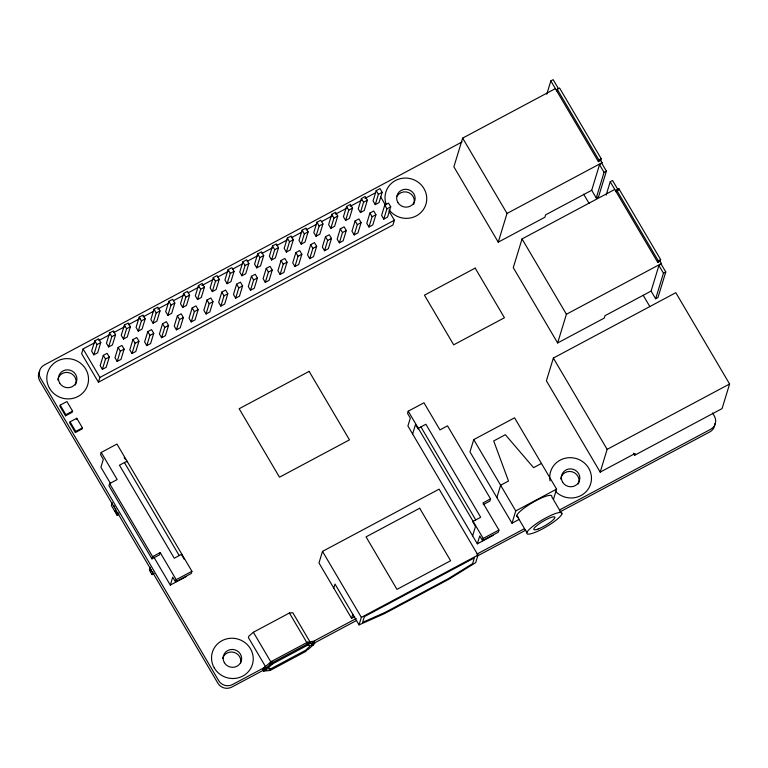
<?xml version="1.0" encoding="UTF-8"?>
<svg xmlns="http://www.w3.org/2000/svg" width="768" height="768" viewBox="0 0 768 768"><rect width="100%" height="100%" fill="white"/><g stroke="black" fill="none" stroke-linecap="round" stroke-linejoin="round"><path stroke-width="1.15" d="M60.221 405.13L59.885 406.234L65.53 415.824L72.24 412.243L72.576 411.139L66.931 401.549L60.221 405.13L65.866 414.72L65.53 415.824M94.666 342.739L83.098 348.912L81.638 353.683L98.438 382.214L392.918 225.005L394.378 220.234L388.982 211.066M70.07 421.853L69.734 422.957L75.379 432.538L82.09 428.957L82.426 427.862L76.781 418.272L70.07 421.853L75.715 431.443L75.379 432.538M94.781 340.867L91.642 351.139L93.821 354.854L97.622 352.819L100.771 342.547L98.582 338.842L94.781 340.867L96.97 344.573L93.821 354.854M76.445 419.376L76.781 418.272M109.594 332.957L106.454 343.238L108.634 346.944L112.435 344.918L115.574 334.637L113.395 330.931L109.594 332.957L111.782 336.672L108.634 346.944M103.315 355.363L100.176 365.635L102.365 369.341L106.166 367.315L109.306 357.043L107.117 353.328L103.315 355.363L105.504 359.069L102.365 369.341M98.438 382.214L99.898 377.443L394.378 220.234M124.406 325.056L121.267 335.328L123.446 339.034L127.248 337.008L130.387 326.736L128.208 323.021L124.406 325.056L126.586 328.762L123.446 339.034M118.128 347.453L114.989 357.725L117.178 361.44L120.979 359.405L124.118 349.133L121.93 345.427L118.128 347.453L120.317 351.168L117.178 361.44M139.219 317.146L136.07 327.418L138.259 331.133L142.061 329.098L145.2 318.826L143.021 315.12L139.219 317.146L141.398 320.851L138.259 331.133M132.941 339.552L129.802 349.824L131.99 353.53L135.792 351.504L138.931 341.232L136.742 337.517L132.941 339.552L135.13 343.258L131.99 353.53M153.878 557.174L170.314 585.082L172.733 577.19L175.507 581.904L191.251 573.494L191.923 571.296L116.957 444.048L101.213 452.448L100.541 454.646L103.315 459.36L100.906 467.251L110.65 483.782M154.032 309.235L150.883 319.517L153.072 323.222L156.874 321.197L160.013 310.915L157.824 307.21L154.032 309.235L156.211 312.95L153.072 323.222M147.754 331.642L144.614 341.914L146.794 345.619L150.595 343.594L153.744 333.322L151.555 329.616L147.754 331.642L149.942 335.347L146.794 345.619M101.213 452.448L117.178 479.558L109.603 483.6L108.931 485.798L151.958 558.845L159.533 554.794L160.205 552.595L176.179 579.696L175.507 581.904M168.835 301.334L165.696 311.606L167.885 315.312L171.686 313.286L174.826 303.014L172.637 299.299L168.835 301.334L171.024 305.04L167.885 315.312M162.566 323.731L159.427 334.003L161.606 337.718L165.408 335.683L168.547 325.411L166.368 321.706L162.566 323.731L164.755 327.446L161.606 337.718M112.195 502.656L111.331 505.469L117.12 515.28L118.954 514.301M126.826 461.866L127.046 461.165L119.462 465.206L174.259 558.221L181.834 554.179L181.622 554.88L184.224 559.306M115.891 508.925L115.2 511.19L117.283 514.733M183.648 293.424L180.509 303.696L182.698 307.411L186.499 305.376L189.638 295.104L187.45 291.398L183.648 293.424L185.837 297.13L182.698 307.411M177.379 315.83L174.24 326.102L176.419 329.808L180.221 327.782L183.36 317.51L181.181 313.795L177.379 315.83L179.558 319.536L176.419 329.808M117.12 515.28L117.974 512.477M198.461 285.514L195.322 295.795L197.51 299.501L201.302 297.475L204.451 287.194L202.262 283.488L198.461 285.514L200.65 289.229L197.51 299.501M192.192 307.92L189.043 318.192L191.232 321.898L195.034 319.872L198.173 309.6L195.994 305.894L192.192 307.92L194.371 311.626L191.232 321.898M213.274 277.613L210.134 287.885L212.314 291.59L216.115 289.565L219.254 279.293L217.075 275.578L213.274 277.613L215.462 281.318L212.314 291.59M207.005 300.01L203.856 310.282L206.045 313.997L209.846 311.962L212.986 301.69L210.797 297.984L207.005 300.01L209.184 303.725L206.045 313.997M228.086 269.702L224.947 279.974L227.126 283.69L230.928 281.654L234.067 271.382L231.888 267.677L228.086 269.702L230.266 273.408L227.126 283.69M221.808 292.109L218.669 302.381L220.858 306.086L224.659 304.061L227.798 293.789L225.61 290.074L221.808 292.109L223.997 295.814L220.858 306.086M151.958 558.845L152.63 556.646L160.205 552.595M242.899 261.792L239.76 272.074L241.939 275.779L245.741 273.754L248.88 263.472L246.701 259.766L242.899 261.792L245.078 265.507L241.939 275.779M236.621 284.198L233.482 294.47L235.67 298.176L239.472 296.15L242.611 285.878L240.422 282.173L236.621 284.198L238.81 287.904L235.67 298.176M150.25 567.254L149.386 570.058L152.074 574.627L154.166 573.514M151.594 569.539L150.902 571.795L149.558 569.51M152.074 574.627L152.938 571.824M257.712 253.891L254.563 264.163L256.752 267.869L260.554 265.843L263.693 255.571L261.504 251.856L257.712 253.891L259.891 257.597L256.752 267.869M251.434 276.288L248.294 286.56L250.483 290.275L254.275 288.24L257.424 277.968L255.235 274.262L251.434 276.288L253.622 280.003L250.483 290.275M272.515 245.981L269.376 256.253L271.565 259.968L275.366 257.933L278.506 247.661L276.317 243.955L272.515 245.981L274.704 249.686L271.565 259.968M266.246 268.387L263.107 278.659L265.286 282.365L269.088 280.339L272.227 270.067L270.048 266.352L266.246 268.387L268.435 272.093L265.286 282.365M287.328 238.07L284.189 248.352L286.378 252.058L290.179 250.032L293.318 239.75L291.13 236.045L287.328 238.07L289.517 241.786L286.378 252.058M281.059 260.477L277.92 270.749L280.099 274.454L283.901 272.429L287.04 262.157L284.861 258.451L281.059 260.477L283.238 264.182L280.099 274.454M302.141 230.17L299.002 240.442L301.19 244.147L304.992 242.122L308.131 231.85L305.942 228.134L302.141 230.17L304.33 233.875L301.19 244.147M295.872 252.566L292.733 262.838L294.912 266.554L298.714 264.518L301.853 254.246L299.674 250.541L295.872 252.566L298.051 256.282L294.912 266.554M316.954 222.259L313.814 232.531L315.994 236.246L319.795 234.211L322.944 223.939L320.755 220.234L316.954 222.259L319.142 225.965L315.994 236.246M310.685 244.666L307.536 254.938L309.725 258.643L313.526 256.618L316.666 246.346L314.477 242.63L310.685 244.666L312.864 248.371L309.725 258.643M331.766 214.349L328.627 224.63L330.806 228.336L334.608 226.31L337.747 216.029L335.568 212.323L331.766 214.349L333.946 218.064L330.806 228.336M325.488 236.755L322.349 247.027L324.538 250.733L328.339 248.707L331.478 238.435L329.29 234.73L325.488 236.755L327.677 240.461L324.538 250.733M346.579 206.448L343.44 216.72L345.619 220.426L349.421 218.4L352.56 208.128L350.381 204.413L346.579 206.448L348.758 210.154L345.619 220.426M340.301 228.845L337.162 239.117L339.35 242.832L343.152 240.797L346.291 230.525L344.102 226.819L340.301 228.845L342.49 232.56L339.35 242.832M361.392 198.538L358.243 208.81L360.432 212.525L364.234 210.49L367.373 200.218L365.194 196.512L361.392 198.538L363.571 202.243L360.432 212.525M355.114 220.944L351.974 231.216L354.163 234.922L357.965 232.896L361.104 222.624L358.915 218.909L355.114 220.944L357.302 224.65L354.163 234.922M376.195 190.627L373.056 200.909L375.245 204.614L379.046 202.589L382.186 192.307L379.997 188.602L376.195 190.627L378.384 194.342L375.245 204.614M369.926 213.034L366.787 223.306L368.966 227.011L372.768 224.986L375.917 214.714L373.728 211.008L369.926 213.034L372.115 216.739L368.966 227.011M384.739 205.123L381.6 215.395L383.779 219.11L387.581 217.075L390.72 206.803L388.541 203.098L384.739 205.123L386.918 208.838L383.779 219.11M264.941 667.43L263.194 668.362L262.771 669.763L263.539 671.069L267.043 669.206L264.336 671.011L268.445 670.675L270.278 669.456L269.942 670.56L269.174 669.245M263.539 671.069L263.971 669.677L267.466 667.814L265.334 668.544L264.557 667.229L269.443 663.158L271.219 662.544L271.584 661.373L307.613 642.134L308.39 643.45L308.035 644.621L309.974 643.21L313.776 642.643L312.998 641.328L309.206 641.894L307.258 643.306L289.411 613.008L253.373 632.246L248.842 636.202L248.419 637.594L265.67 666.883M265.334 668.544L270.211 664.464L271.997 663.859L272.352 662.688L308.39 643.45M333.763 588.067L334.992 584.026L359.059 624.883L384.422 613.651L448.646 579.36L475.69 562.627L477.984 555.101L439.123 489.139L322.502 551.395L318.97 562.954L351.571 618.307L354.73 616.627M307.258 643.306L307.613 642.134M555.37 88.618L462.653 138.115L453.878 166.819L498.25 242.15L544.896 217.238L545.626 214.858L591.696 190.262L599.52 164.669L602.074 162.691L600.73 160.406L601.238 158.755L559.555 88.003L557.222 89.251L556.714 90.902M313.738 642.557L314.16 641.155L314.938 642.47L314.506 643.862L311.011 645.734L313.248 644.966L312.48 643.651M483.235 504.624L489.869 501.082L490.541 498.883L447.514 425.846L439.939 429.888L423.965 402.787L408.221 411.187L407.549 413.395L410.323 418.099L407.914 425.99L477.331 543.821L493.075 535.421M351.571 618.307L352.81 614.275M412.618 433.978L415.488 424.589L418.09 429.014L418.31 428.314L425.894 424.262L480.682 517.277L473.098 521.318L472.886 522.029L475.488 526.454L472.627 535.834M359.059 624.883L361.363 617.366L477.984 555.101M498.25 242.15L507.024 213.437L602.074 162.691M546.749 94.262L550.838 80.909L553.162 79.67L558.461 88.656M614.765 189.437L522.048 238.934L513.274 267.648L557.645 342.97L604.291 318.067L605.021 315.677L651.091 291.091L658.915 265.498L661.469 263.52L660.125 261.235L660.634 259.584L618.95 188.822L616.618 190.07L616.109 191.722M553.507 499.19L556.579 489.139L514.56 417.811L473.741 439.603L469.978 451.891L511.997 523.219L519.331 519.312M477.331 543.821L479.741 535.939L482.515 540.643L498.259 532.234L498.931 530.035L482.966 502.934L490.541 498.883M482.515 540.643L483.187 538.445L498.931 530.035M550.838 80.909L598.397 161.654L598.906 160.003L601.238 158.755M496.877 497.539L500.63 485.251L508.502 481.046L493.699 440.947L505.363 434.717L533.578 467.664L541.45 463.459M591.696 190.262L596.237 197.971L604.061 172.378L606.394 171.13L601.853 163.43M606.394 171.13L598.57 196.723L596.237 197.971M557.645 342.97L566.419 314.256L661.469 263.52M634.618 455.27L722.083 408.576L729.6 383.99L675.811 292.694L553.354 358.07L546.403 380.813L600.192 472.118L635.174 453.437L634.618 455.27L633.408 453.216M606.144 195.091L610.224 181.738L612.557 180.49L618.442 190.474L618.95 188.822M511.997 523.219L515.76 510.931L556.579 489.139M610.224 181.738L657.792 262.483L658.301 260.832L660.634 259.584M600.192 472.118L607.142 449.366L729.6 383.99M651.091 291.091L655.632 298.79L663.456 273.197L665.789 271.958L661.248 264.25M665.789 271.958L657.965 297.542L655.632 298.79M313.248 644.966L307.843 649.699L306.317 650.218L305.981 651.312L269.942 670.56M313.776 642.643L311.434 644.342L314.938 642.47M462.106 141.946L44.237 365.021A10.128 9.715 17 0 0 40.531 378.25L218.698 680.688A10.128 9.715 17 0 0 232.483 684.576L265.277 667.066M98.87 340.493L109.382 334.877M113.597 332.63L125.165 326.458M128.314 324.768L139.882 318.595M143.04 316.915L153.562 311.299M157.766 309.053L168.278 303.437M173.539 300.634L184.061 295.018M188.266 292.771L198.778 287.155M201.936 285.466L213.504 279.293M217.709 277.046L228.23 271.43M232.435 269.184L241.901 264.134M247.162 261.331L257.674 255.715M261.888 253.469L272.4 247.853M276.605 245.606L287.126 239.99M291.331 237.744L301.853 232.128M306.058 229.882L316.57 224.275M321.83 221.462L332.352 215.846M335.501 214.166L347.078 207.984M350.227 206.304L361.795 200.131M364.954 198.442L375.466 192.826M96.97 344.573L100.771 342.547M111.782 336.672L115.574 334.637M126.586 328.762L130.387 326.736M141.398 320.851L145.2 318.826M156.211 312.95L160.013 310.915M171.024 305.04L174.826 303.014M185.837 297.13L189.638 295.104M200.65 289.229L204.451 287.194M215.462 281.318L219.254 279.293M230.266 273.408L234.067 271.382M245.078 265.507L248.88 263.472M259.891 257.597L263.693 255.571M274.704 249.686L278.506 247.661M289.517 241.786L293.318 239.75M304.33 233.875L308.131 231.85M319.142 225.965L322.944 223.939M333.946 218.064L337.747 216.029M348.758 210.154L352.56 208.128M363.571 202.243L367.373 200.218M378.384 194.342L382.186 192.307M105.504 359.069L109.306 357.043M120.317 351.168L124.118 349.133M135.13 343.258L138.931 341.232M149.942 335.347L153.744 333.322M164.755 327.446L168.547 325.411M179.558 319.536L183.36 317.51M194.371 311.626L198.173 309.6M209.184 303.725L212.986 301.69M223.997 295.814L227.798 293.789M238.81 287.904L242.611 285.878M253.622 280.003L257.424 277.968M268.435 272.093L272.227 270.067M283.238 264.182L287.04 262.157M298.051 256.282L301.853 254.246M312.864 248.371L316.666 246.346M327.677 240.461L331.478 238.435M342.49 232.56L346.291 230.525M357.302 224.65L361.104 222.624M372.115 216.739L375.917 214.714M386.918 208.838L390.72 206.803M65.866 414.72L72.576 411.139M75.715 431.443L82.426 427.862M598.397 161.654L600.73 160.406M657.792 262.483L660.125 261.235M176.179 579.696L191.923 571.296M170.314 585.082L186.067 576.672M312.883 641.654L356.256 618.499M476.861 554.122L524.467 528.701M559.373 510.067L710.65 429.302A10.128 9.715 17 0 0 714.355 416.074L712.531 412.982M263.434 670.205L231.696 687.149A10.128 9.715 17 0 1 217.91 683.251L39.754 380.822A10.128 9.715 17 0 1 39.754 371.069M314.218 643.094L356.534 620.506M477.13 556.118L525.792 530.141M559.642 512.074L709.862 431.875A10.128 9.715 17 0 0 714.922 423.552M289.411 613.008L292.81 612.73L310.07 642.019M557.222 89.251L598.906 160.003M616.618 190.07L658.301 260.832M599.52 164.669L604.061 172.378M658.915 265.498L663.456 273.197M583.622 194.15L589.094 203.443M643.21 295.306L649.901 306.662M462.653 138.115L507.024 213.437M522.048 238.934L566.419 314.256M553.354 358.07L607.142 449.366M380.573 196.8L385.373 204.95M561.869 513.955A20.266 3.974 -30.5 0 0 537.082 523.2A20.266 3.974 -30.5 0 0 534.173 532.733A20.266 3.974 -30.5 0 0 561.869 513.955L551.779 496.838A20.266 3.974 -30.5 0 0 531.389 503.28A20.266 3.974 -30.5 0 0 518.294 517.018M473.741 439.603L515.76 510.931M516.797 515.52L526.877 532.637M420.931 426.912L475.728 519.917M408.221 411.187L483.187 538.445M322.502 551.395L361.363 617.366M309.206 641.894L309.974 643.21M271.584 661.373L272.352 662.688M253.373 632.246L271.997 663.859M269.443 663.158L270.211 664.464M83.098 348.912L99.898 377.443M263.194 668.362L263.971 669.677M124.224 457.45L125.261 459.216M124.416 462.566L179.213 555.581M109.603 483.6L152.63 556.646M113.779 505.344L114.835 507.139M550.042 480.806A20.938 20.074 17 0 1 573.869 457.997A20.938 20.074 17 0 1 589.046 487.661A20.938 20.074 17 0 1 555.398 491.28M386.285 204.682A20.938 20.074 17 0 1 407.501 178.166A20.938 20.074 17 0 1 424.138 208.387A20.938 20.074 17 0 1 389.107 209.808M222.662 658.426A9.283 8.909 17 0 1 234 652.368A9.283 8.909 17 0 1 240.538 663.466M560.63 479.03A9.283 8.909 17 0 1 572.218 471.811A9.283 8.909 17 0 1 578.352 484.022M397.085 196.128A9.283 8.909 17 0 1 409.21 192.864A9.283 8.909 17 0 1 413.635 204.413M57.706 379.978A9.283 8.909 17 0 1 69.283 372.758A9.283 8.909 17 0 1 75.418 384.979M268.771 667.229L268.416 668.381L271.219 668.602L305.645 650.227L309.696 646.349L310.051 645.187L307.19 645.418L272.573 663.907L268.771 667.229M364.368 616.637L362.611 622.358L385.277 612.317L448.426 578.602L472.598 563.645L474.346 557.923L364.368 616.637M475.181 268.099L424.454 295.181L453.696 344.832L504.432 317.75L475.181 268.099M309.13 371.376L239.155 408.73L279.494 477.206L349.469 439.853L309.13 371.376M419.693 508.234L366.048 536.88L396.97 589.373L450.614 560.736L419.693 508.234M538.253 528.96A12.154 2.381 -30.5 0 0 554.87 517.69A12.154 2.381 -30.5 0 0 540 523.238A12.154 2.381 -30.5 0 0 538.253 528.96M49.594 388.416A20.938 20.074 17 0 0 85.728 389.261A20.938 20.074 17 0 0 67.68 358.627A20.938 20.074 17 0 0 49.594 388.416M214.31 668.026A20.938 20.074 17 0 0 250.445 668.87A20.938 20.074 17 0 0 232.397 638.237A20.938 20.074 17 0 0 214.31 668.026M224.362 662.659A9.283 8.909 17 0 0 240.394 663.034A9.283 8.909 17 0 0 232.387 649.44A9.283 8.909 17 0 0 224.362 662.659M562.579 482.102A9.283 8.909 17 0 0 578.611 482.477A9.283 8.909 17 0 0 570.605 468.883A9.283 8.909 17 0 0 562.579 482.102M397.862 202.493A9.283 8.909 17 0 0 413.894 202.867A9.283 8.909 17 0 0 405.888 189.274A9.283 8.909 17 0 0 397.862 202.493M59.645 383.05A9.283 8.909 17 0 0 75.677 383.424A9.283 8.909 17 0 0 67.67 369.83A9.283 8.909 17 0 0 59.645 383.05"/></g></svg>
